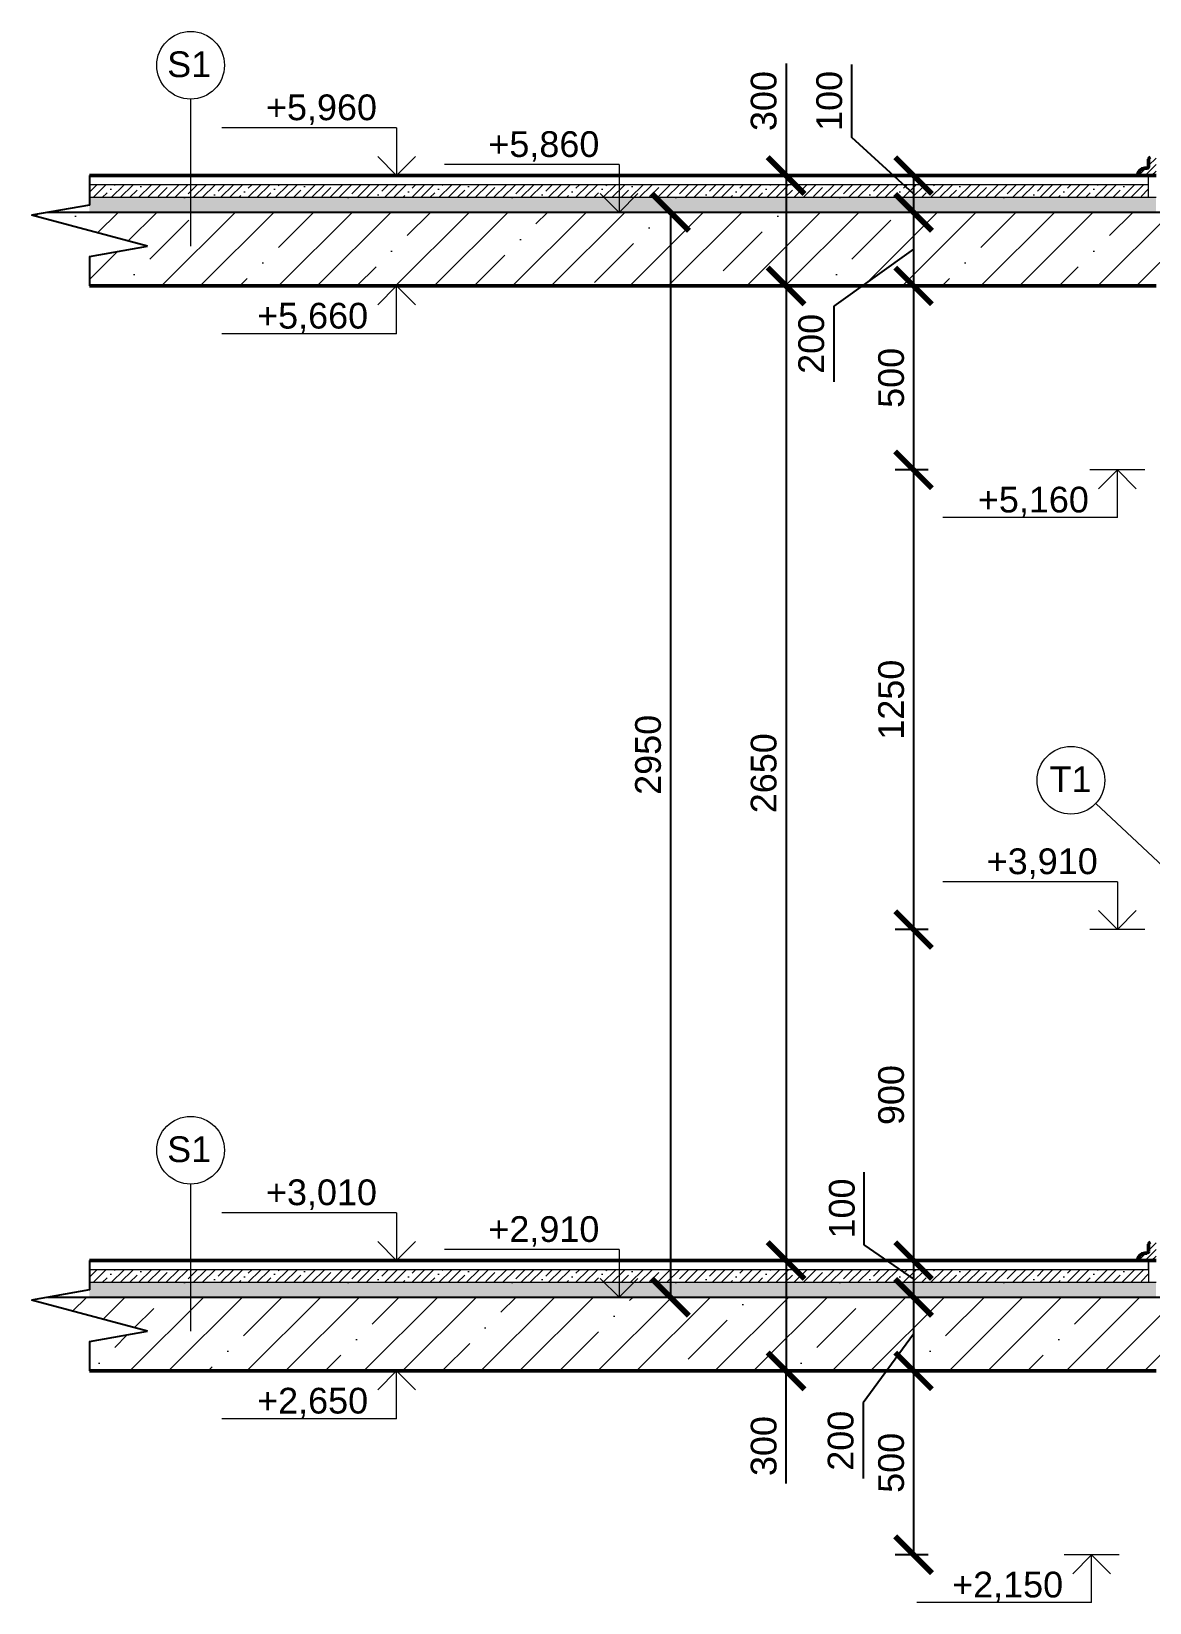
# Model space of a CAD drawing. Header units: millimetres. Extents: x 1927 to 17854, y -4617 to 6533.
# Drawn here: x 1927 to 4967, y -4190 to 82 of the extents above; entities that cross this region are included whole.
import ezdxf

# ---------------------------------------------------------------- set-up
doc = ezdxf.new("R2010")
doc.units = ezdxf.units.MM
doc.header["$LTSCALE"] = 200
for name, color, linetype, lineweight in [('00 kóty', 7, 'Continuous', 13), ('00 popis', 7, 'Continuous', 13), ('00 tenká plná', 7, 'Continuous', 13), ('00 zdivo', 7, 'Continuous', 50), ('00 šrafy', 7, 'Continuous', 13), ('01 tlustá plná', 7, 'Continuous', 25)]:
    doc.layers.add(name, color=color, linetype=linetype, lineweight=lineweight)
doc.styles.add('kota na stupne', font='arial.ttf', dxfattribs={"height": 70})
doc.dimstyles.new('moje koty osy', dxfattribs={"dimscale": 40, "dimtxt": 70, "dimasz": 2.5, "dimexe": 1.25, "dimexo": 0.0005, "dimtad": 1, "dimtxsty": 'kota na stupne', "dimblk": 'ARCHTICK', "dimcen": 2.5, "dimadec": 0, "dimazin": 0, "dimtfac": 1, "dimtmove": 0, "dimatfit": 3, "dimfxl": 1, "dimfxlon": 1, "dimarcsym": 0})
pattern_1 = [(45, (-6374.54, -5659.98), (-159.099, 159.099), [150, -60, 0, -60]), (45, (-6269.54, -5659.98), (-159.099, 159.099), []), (45, (-6164.54, -5659.98), (-159.099, 159.099), [])]

# ---------------------------------------------------------------- blocks, each defined once
blk = doc.blocks.new('VYSKOVA KOTA')
at = {"layer": '00 popis'}
for p, q in [((61882.7, 803.1), (61882.7, 624.5)), ((61882.7, 803.1), (62535.4, 803.1)), ((61882.7, 624.5), (61812, 695.2)), ((61882.7, 624.5), (61953.4, 695.2))]:
    blk.add_line(p, q, dxfattribs=at)
blk = doc.blocks.new('_ArchTick')
at = {"color": 0, "linetype": 'ByBlock', "const_width": 0.15}
blk.add_lwpolyline([(-0.5, -0.5), (0.5, 0.5)], dxfattribs=at)
blk = doc.blocks.new('*D54')
at = {"layer": '00 kóty', "color": 0, "lineweight": -2, "transparency": 16777216}
for p, q in [((4157.2, -205.9), (4157.2, -8)), ((4325.4, -359.9), (4157.2, -205.9)), ((4325.4, -309.9), (4275.4, -309.9)), ((4325.4, -309.9), (4325.4, -409.9)), ((4325.4, -409.9), (4275.4, -409.9))]:
    blk.add_line(p, q, dxfattribs=at)
at = {"layer": 'Defpoints', "color": 0, "transparency": 16777216}
for p in [(4325.4, -309.9), (4325.4, -409.9), (4325.4, -409.9)]:
    blk.add_point(p, dxfattribs=at)
at = {"layer": '00 kóty', "color": 0, "lineweight": -2, "transparency": 16777216, "xscale": 100, "yscale": 100, "zscale": 100}
for p, rotation in [((4325.4, -309.9), 90), ((4325.4, -409.9), 270)]:
    blk.add_blockref('_ArchTick', p, dxfattribs=dict(at, rotation=rotation))
at = {"layer": '00 kóty', "color": 0, "transparency": 16777216, "insert": (4096.5, -106.9), "char_height": 70, "attachment_point": 5, "rotation": 90, "style": 'kota na stupne'}
blk.add_mtext('100', dxfattribs=at)
blk = doc.blocks.new('*D55')
at = {"layer": '00 kóty', "color": 0, "lineweight": -2, "transparency": 16777216}
for p, q in [((4325.4, -409.9), (4275.4, -409.9)), ((4325.4, -409.9), (4325.4, -609.9)), ((4325.4, -509.9), (4108.3, -664.7)), ((4325.4, -609.9), (4275.4, -609.9)), ((4108.3, -664.7), (4108.3, -870.3))]:
    blk.add_line(p, q, dxfattribs=at)
at = {"layer": 'Defpoints', "color": 0, "transparency": 16777216}
for p in [(4325.4, -409.9), (4325.4, -609.9), (4325.4, -609.9)]:
    blk.add_point(p, dxfattribs=at)
at = {"layer": '00 kóty', "color": 0, "lineweight": -2, "transparency": 16777216, "xscale": 100, "yscale": 100, "zscale": 100}
for p, rotation in [((4325.4, -409.9), 90), ((4325.4, -609.9), 270)]:
    blk.add_blockref('_ArchTick', p, dxfattribs=dict(at, rotation=rotation))
at = {"layer": '00 kóty', "color": 0, "transparency": 16777216, "insert": (4047.6, -767.5), "char_height": 70, "attachment_point": 5, "rotation": 90, "style": 'kota na stupne'}
blk.add_mtext('200', dxfattribs=at)
blk = doc.blocks.new('*D56')
at = {"layer": '00 kóty', "color": 0, "lineweight": -2, "transparency": 16777216}
for p, q in [((4325.4, -609.9), (4275.4, -609.9)), ((4325.4, -609.9), (4325.4, -1109.9)), ((4365.4, -1109.9), (4275.4, -1109.9))]:
    blk.add_line(p, q, dxfattribs=at)
at = {"layer": 'Defpoints', "color": 0, "transparency": 16777216}
for p in [(4325.4, -609.9), (4325.4, -1109.9), (4826.4, -1109.9)]:
    blk.add_point(p, dxfattribs=at)
at = {"layer": '00 kóty', "color": 0, "lineweight": -2, "transparency": 16777216, "xscale": 100, "yscale": 100, "zscale": 100}
for p, rotation in [((4325.4, -609.9), 90), ((4325.4, -1109.9), 270)]:
    blk.add_blockref('_ArchTick', p, dxfattribs=dict(at, rotation=rotation))
at = {"layer": '00 kóty', "color": 0, "transparency": 16777216, "insert": (4264.7, -859.9), "char_height": 70, "attachment_point": 5, "rotation": 90, "style": 'kota na stupne'}
blk.add_mtext('500', dxfattribs=at)
blk = doc.blocks.new('*D57')
at = {"layer": '00 kóty', "color": 0, "lineweight": -2, "transparency": 16777216}
for p, q in [((4365.4, -1109.9), (4275.4, -1109.9)), ((4325.4, -1109.9), (4325.4, -2359.9)), ((4365.4, -2359.9), (4275.4, -2359.9))]:
    blk.add_line(p, q, dxfattribs=at)
at = {"layer": 'Defpoints', "color": 0, "transparency": 16777216}
for p in [(4826.4, -1109.9), (4325.4, -2359.9), (4826.4, -2359.9)]:
    blk.add_point(p, dxfattribs=at)
at = {"layer": '00 kóty', "color": 0, "lineweight": -2, "transparency": 16777216, "xscale": 100, "yscale": 100, "zscale": 100}
for p, rotation in [((4325.4, -1109.9), 90), ((4325.4, -2359.9), 270)]:
    blk.add_blockref('_ArchTick', p, dxfattribs=dict(at, rotation=rotation))
at = {"layer": '00 kóty', "color": 0, "transparency": 16777216, "insert": (4264.7, -1734.9), "char_height": 70, "attachment_point": 5, "rotation": 90, "style": 'kota na stupne'}
blk.add_mtext('1250', dxfattribs=at)
blk = doc.blocks.new('*D58')
at = {"layer": '00 kóty', "color": 0, "lineweight": -2, "transparency": 16777216}
for p, q in [((4365.4, -2359.9), (4275.4, -2359.9)), ((4325.4, -2359.9), (4325.4, -3259.9)), ((4365.4, -3259.9), (4275.4, -3259.9))]:
    blk.add_line(p, q, dxfattribs=at)
at = {"layer": 'Defpoints', "color": 0, "transparency": 16777216}
for p in [(4826.4, -2359.9), (4325.4, -3259.9), (4826.4, -3259.9)]:
    blk.add_point(p, dxfattribs=at)
at = {"layer": '00 kóty', "color": 0, "lineweight": -2, "transparency": 16777216, "xscale": 100, "yscale": 100, "zscale": 100}
for p, rotation in [((4325.4, -2359.9), 90), ((4325.4, -3259.9), 270)]:
    blk.add_blockref('_ArchTick', p, dxfattribs=dict(at, rotation=rotation))
at = {"layer": '00 kóty', "color": 0, "transparency": 16777216, "insert": (4264.7, -2809.9), "char_height": 70, "attachment_point": 5, "rotation": 90, "style": 'kota na stupne'}
blk.add_mtext('900', dxfattribs=at)
blk = doc.blocks.new('*D59')
at = {"layer": '00 kóty', "color": 0, "lineweight": -2, "transparency": 16777216}
for p, q in [((4191.4, -3217.3), (4191.4, -3019.4)), ((4325.4, -3309.9), (4191.4, -3217.3)), ((4365.4, -3259.9), (4275.4, -3259.9)), ((4325.4, -3259.9), (4325.4, -3359.9)), ((4365.4, -3359.9), (4275.4, -3359.9))]:
    blk.add_line(p, q, dxfattribs=at)
at = {"layer": 'Defpoints', "color": 0, "transparency": 16777216}
for p in [(4826.4, -3259.9), (4325.4, -3359.9), (4826.4, -3359.9)]:
    blk.add_point(p, dxfattribs=at)
at = {"layer": '00 kóty', "color": 0, "lineweight": -2, "transparency": 16777216, "xscale": 100, "yscale": 100, "zscale": 100}
for p, rotation in [((4325.4, -3259.9), 90), ((4325.4, -3359.9), 270)]:
    blk.add_blockref('_ArchTick', p, dxfattribs=dict(at, rotation=rotation))
at = {"layer": '00 kóty', "color": 0, "transparency": 16777216, "insert": (4130.7, -3118.3), "char_height": 70, "attachment_point": 5, "rotation": 90, "style": 'kota na stupne'}
blk.add_mtext('100', dxfattribs=at)
blk = doc.blocks.new('*D60')
at = {"layer": '00 kóty', "color": 0, "lineweight": -2, "transparency": 16777216}
for p, q in [((4365.4, -3359.9), (4275.4, -3359.9)), ((4325.4, -3359.9), (4325.4, -3559.9)), ((4325.4, -3459.9), (4188.2, -3647)), ((4365.4, -3559.9), (4275.4, -3559.9)), ((4188.2, -3647), (4188.2, -3852.6))]:
    blk.add_line(p, q, dxfattribs=at)
at = {"layer": 'Defpoints', "color": 0, "transparency": 16777216}
for p in [(4826.4, -3359.9), (4325.4, -3559.9), (4826.4, -3559.9)]:
    blk.add_point(p, dxfattribs=at)
at = {"layer": '00 kóty', "color": 0, "lineweight": -2, "transparency": 16777216, "xscale": 100, "yscale": 100, "zscale": 100}
for p, rotation in [((4325.4, -3359.9), 90), ((4325.4, -3559.9), 270)]:
    blk.add_blockref('_ArchTick', p, dxfattribs=dict(at, rotation=rotation))
at = {"layer": '00 kóty', "color": 0, "transparency": 16777216, "insert": (4127.5, -3749.8), "char_height": 70, "attachment_point": 5, "rotation": 90, "style": 'kota na stupne'}
blk.add_mtext('200', dxfattribs=at)
blk = doc.blocks.new('*D61')
at = {"layer": '00 kóty', "color": 0, "lineweight": -2, "transparency": 16777216}
for p, q in [((4365.4, -3559.9), (4275.4, -3559.9)), ((4325.4, -3559.9), (4325.4, -4059.9)), ((4365.4, -4059.9), (4275.4, -4059.9))]:
    blk.add_line(p, q, dxfattribs=at)
at = {"layer": 'Defpoints', "color": 0, "transparency": 16777216}
for p in [(4826.4, -3559.9), (4325.4, -4059.9), (4826.4, -4059.9)]:
    blk.add_point(p, dxfattribs=at)
at = {"layer": '00 kóty', "color": 0, "lineweight": -2, "transparency": 16777216, "xscale": 100, "yscale": 100, "zscale": 100}
for p, rotation in [((4325.4, -3559.9), 90), ((4325.4, -4059.9), 270)]:
    blk.add_blockref('_ArchTick', p, dxfattribs=dict(at, rotation=rotation))
at = {"layer": '00 kóty', "color": 0, "transparency": 16777216, "insert": (4264.7, -3809.9), "char_height": 70, "attachment_point": 5, "rotation": 90, "style": 'kota na stupne'}
blk.add_mtext('500', dxfattribs=at)
blk = doc.blocks.new('*D62')
at = {"layer": '00 kóty', "color": 0, "lineweight": -2, "transparency": 16777216}
for p, q in [((3978.9, -5), (3978.9, -309.9)), ((3978.9, -309.9), (3928.9, -309.9)), ((3978.9, -309.9), (3978.9, -609.9)), ((3978.9, -609.9), (3928.9, -609.9))]:
    blk.add_line(p, q, dxfattribs=at)
at = {"layer": 'Defpoints', "color": 0, "transparency": 16777216}
for p in [(3978.9, -309.9), (3978.9, -609.9), (3978.9, -609.9)]:
    blk.add_point(p, dxfattribs=at)
at = {"layer": '00 kóty', "color": 0, "lineweight": -2, "transparency": 16777216, "xscale": 100, "yscale": 100, "zscale": 100}
for p, rotation in [((3978.9, -309.9), 90), ((3978.9, -609.9), 270)]:
    blk.add_blockref('_ArchTick', p, dxfattribs=dict(at, rotation=rotation))
at = {"layer": '00 kóty', "color": 0, "transparency": 16777216, "insert": (3918.2, -107.2), "char_height": 70, "attachment_point": 5, "rotation": 90, "style": 'kota na stupne'}
blk.add_mtext('300', dxfattribs=at)
blk = doc.blocks.new('*D63')
at = {"layer": '00 kóty', "color": 0, "lineweight": -2, "transparency": 16777216}
for p, q in [((3978.9, -609.9), (3928.9, -609.9)), ((3978.9, -609.9), (3978.9, -3259.9)), ((4018.9, -3259.9), (3928.9, -3259.9))]:
    blk.add_line(p, q, dxfattribs=at)
at = {"layer": 'Defpoints', "color": 0, "transparency": 16777216}
for p in [(3978.9, -609.9), (3978.9, -3259.9), (4826.4, -3259.9)]:
    blk.add_point(p, dxfattribs=at)
at = {"layer": '00 kóty', "color": 0, "lineweight": -2, "transparency": 16777216, "xscale": 100, "yscale": 100, "zscale": 100}
for p, rotation in [((3978.9, -609.9), 90), ((3978.9, -3259.9), 270)]:
    blk.add_blockref('_ArchTick', p, dxfattribs=dict(at, rotation=rotation))
at = {"layer": '00 kóty', "color": 0, "transparency": 16777216, "insert": (3918.2, -1934.9), "char_height": 70, "attachment_point": 5, "rotation": 90, "style": 'kota na stupne'}
blk.add_mtext('2650', dxfattribs=at)
blk = doc.blocks.new('*D64')
at = {"layer": '00 kóty', "color": 0, "lineweight": -2, "transparency": 16777216}
for p, q in [((4018.9, -3259.9), (3928.9, -3259.9)), ((3978.9, -3259.9), (3978.9, -3559.9)), ((4018.9, -3559.9), (3928.9, -3559.9)), ((3978.9, -3866.4), (3978.9, -3559.9))]:
    blk.add_line(p, q, dxfattribs=at)
at = {"layer": 'Defpoints', "color": 0, "transparency": 16777216}
for p in [(4826.4, -3259.9), (3978.9, -3559.9), (4826.4, -3559.9)]:
    blk.add_point(p, dxfattribs=at)
at = {"layer": '00 kóty', "color": 0, "lineweight": -2, "transparency": 16777216, "xscale": 100, "yscale": 100, "zscale": 100}
for p, rotation in [((3978.9, -3259.9), 90), ((3978.9, -3559.9), 270)]:
    blk.add_blockref('_ArchTick', p, dxfattribs=dict(at, rotation=rotation))
at = {"layer": '00 kóty', "color": 0, "transparency": 16777216, "insert": (3918.2, -3764.2), "char_height": 70, "attachment_point": 5, "rotation": 90, "style": 'kota na stupne'}
blk.add_mtext('300', dxfattribs=at)
blk = doc.blocks.new('*D65')
at = {"layer": '00 kóty', "color": 0, "lineweight": -2, "transparency": 16777216}
for p, q in [((3664.6, -409.9), (3614.6, -409.9)), ((3664.6, -409.9), (3664.6, -3359.9)), ((3664.6, -3359.9), (3614.6, -3359.9))]:
    blk.add_line(p, q, dxfattribs=at)
at = {"layer": 'Defpoints', "color": 0, "transparency": 16777216}
for p in [(3664.6, -409.9), (3664.6, -3359.9), (3664.6, -3359.9)]:
    blk.add_point(p, dxfattribs=at)
at = {"layer": '00 kóty', "color": 0, "lineweight": -2, "transparency": 16777216, "xscale": 100, "yscale": 100, "zscale": 100}
for p, rotation in [((3664.6, -409.9), 90), ((3664.6, -3359.9), 270)]:
    blk.add_blockref('_ArchTick', p, dxfattribs=dict(at, rotation=rotation))
at = {"layer": '00 kóty', "color": 0, "transparency": 16777216, "insert": (3603.8, -1884.9), "char_height": 70, "attachment_point": 5, "rotation": 90, "style": 'kota na stupne'}
blk.add_mtext('2950', dxfattribs=at)

msp = doc.modelspace()

# ---------------------------------------------------------------- hatches: boundary and pattern name
at = {"layer": '00 šrafy'}
h = msp.add_hatch(dxfattribs=at)
h.set_pattern_fill('ANSI31', color=256, scale=4)
h.set_pattern_definition([(45, (-6274.541, -5719.976), (-8.980256, 8.980256), [])])
h.paths.add_polyline_path([(4964.554, -284.886), (4964.554, -264.886, -0.41421356), (4969.554, -259.886), (4984.554, -259.886), (4984.554, -309.886), (4934.554, -309.886, -0.41421356), (4954.554, -289.886), (4959.554, -289.886, 0.41421356)])
h = msp.add_hatch(dxfattribs=at)
h.set_pattern_fill('BETON_ZB', color=256, scale=7, pattern_type=2)
h.set_pattern_definition([(45, (-6274.54, -5719.976), (-37.1231, 37.1231), [35, -14, 0, -14]), (45, (-6250.04, -5719.976), (-37.1231, 37.1231), []), (45, (-6225.54, -5719.976), (-37.1231, 37.1231), [])])
h.paths.add_polyline_path([(4964.554, -334.886), (4964.554, -369.886), (2084.554, -369.886), (2084.554, -334.886)])
h = msp.add_hatch(dxfattribs=at)
h.set_pattern_fill('HONEY', color=256, scale=5)
h.set_pattern_definition([(0, (-6374.541, -5659.976), (23.8125, 13.748153), [15.875, -31.75]), (120, (-6374.541, -5659.976), (-23.8125, 13.748153), [15.875, -31.75]), (60, (-6374.541, -5659.976), (5e-08, 27.496307), [-31.75, 15.875])])
h.paths.add_polyline_path([(2084.554, -409.886), (2084.554, -369.886), (4984.554, -369.886), (4984.554, -409.886)])
h = msp.add_hatch(dxfattribs=at)
h.set_pattern_fill('BETON_ZB', color=256, scale=30, pattern_type=2)
h.set_pattern_definition(pattern_1)
h.paths.add_polyline_path([(4984.554, -609.886), (5384.554, -609.886), (5384.554, -409.886), (1971.128, -409.886), (1926.984, -417.669), (2242.123, -502.102), (2084.554, -529.886), (2084.554, -609.886)])
h = msp.add_hatch(dxfattribs=at)
h.set_pattern_fill('ANSI31', color=256, scale=4)
h.set_pattern_definition([(45, (-6274.541, -8669.976), (-8.980256, 8.980256), [])])
h.paths.add_polyline_path([(4964.554, -3234.886), (4964.554, -3214.886, -0.41421356), (4969.554, -3209.886), (4984.554, -3209.886), (4984.554, -3259.886), (4934.554, -3259.886, -0.41421356), (4954.554, -3239.886), (4959.554, -3239.886, 0.41421356)])
h = msp.add_hatch(dxfattribs=at)
h.set_pattern_fill('BETON_ZB', color=256, scale=7, pattern_type=2)
h.set_pattern_definition([(45, (-6274.54, -8669.976), (-37.1231, 37.1231), [35, -14, 0, -14]), (45, (-6250.04, -8669.976), (-37.1231, 37.1231), []), (45, (-6225.54, -8669.976), (-37.1231, 37.1231), [])])
h.paths.add_polyline_path([(4964.554, -3284.886), (4964.554, -3319.886), (2084.554, -3319.886), (2084.554, -3284.886)])
h = msp.add_hatch(dxfattribs=at)
h.set_pattern_fill('HONEY', color=256, scale=5)
h.set_pattern_definition([(0, (-6274.541, -8669.976), (23.8125, 13.748153), [15.875, -31.75]), (120, (-6274.541, -8669.976), (-23.8125, 13.748153), [15.875, -31.75]), (60, (-6274.541, -8669.976), (5e-08, 27.496307), [-31.75, 15.875])])
h.paths.add_polyline_path([(2084.554, -3359.886), (2084.554, -3319.886), (4984.554, -3319.886), (4984.554, -3359.886)])
h = msp.add_hatch(dxfattribs=at)
h.set_pattern_fill('BETON_ZB', color=256, scale=30, pattern_type=2)
h.set_pattern_definition(pattern_1)
h.paths.add_polyline_path([(1971.128, -3359.886), (1926.984, -3367.669), (2242.123, -3452.102), (2084.554, -3479.886), (2084.554, -3559.886), (4984.554, -3559.886), (5384.554, -3559.886), (5384.554, -3359.886)])

# ---------------------------------------------------------------- linework, layer by layer
at = {"layer": '00 popis'}
for p, q in [((2359.893, -101.941), (2359.893, -502.102)), ((4954.553, -1109.886), (4804.553, -1109.886)), ((5144.554, -2319.886), (4820.574, -2016.945)), ((4954.553, -2359.886), (4804.553, -2359.886)), ((2359.893, -3051.941), (2359.893, -3452.102)), ((4884.554, -4059.886), (4734.554, -4059.886))]:
    msp.add_line(p, q, dxfattribs=at)
for centre in [(2359.893, -9.93), (4753.368, -1954.103), (2359.893, -2959.93)]:
    msp.add_circle(centre, 92.011, dxfattribs=at)
at = {"layer": '00 tenká plná'}
for p, q in [((4964.554, -334.886), (2084.554, -334.886)), ((4964.554, -369.886), (4964.554, -309.886)), ((4984.554, -369.886), (2084.554, -369.886)), ((4964.554, -3284.886), (2084.554, -3284.886)), ((4964.554, -3284.886), (4964.554, -3259.886)), ((4964.554, -3259.886), (4964.554, -3319.886)), ((4984.554, -3319.886), (2084.554, -3319.886))]:
    msp.add_line(p, q, dxfattribs=at)
at = {"layer": '00 zdivo'}
for p, q in [((4959.554, -289.886), (4954.554, -289.886)), ((4964.554, -264.886), (4964.554, -284.886)), ((2084.554, -309.886), (4984.554, -309.886)), ((4984.554, -609.886), (2084.554, -609.886)), ((4959.554, -3239.886), (4954.554, -3239.886)), ((4964.554, -3214.886), (4964.554, -3234.886)), ((2084.554, -3259.886), (4984.554, -3259.886)), ((2084.554, -3259.886), (4984.554, -3259.886)), ((4984.554, -3559.886), (2084.554, -3559.886))]:
    msp.add_line(p, q, dxfattribs=at)
for centre, radius, start, end in [((4954.554, -309.886), 20, 90, 180), ((4959.554, -284.886), 5, 270, 0), ((4969.554, -264.886), 5, 90, 180), ((4954.554, -3259.886), 20, 90, 180), ((4959.554, -3234.886), 5, 270, 0), ((4969.554, -3214.886), 5, 90, 180)]:
    msp.add_arc(centre, radius, start, end, dxfattribs=at)
at = {"layer": '01 tlustá plná'}
for p, q in [((2084.554, -309.886), (2084.554, -389.886)), ((4934.554, -309.886), (4934.554, -309.886)), ((2084.554, -389.886), (1926.984, -417.669)), ((2242.123, -502.102), (1926.984, -417.669)), ((5384.554, -409.886), (1971.128, -409.886)), ((2084.554, -529.886), (2242.123, -502.102)), ((2084.554, -529.886), (2084.554, -609.886)), ((4964.554, -3214.886), (4964.554, -3234.886)), ((2084.554, -3259.886), (2084.554, -3339.886)), ((2084.554, -3339.886), (1926.984, -3367.669)), ((2242.123, -3452.102), (1926.984, -3367.669)), ((5384.554, -3359.886), (1971.128, -3359.886)), ((2084.554, -3479.886), (2242.123, -3452.102)), ((2084.554, -3479.886), (2084.554, -3559.886))]:
    msp.add_line(p, q, dxfattribs=at)

# ---------------------------------------------------------------- block references
at = {"layer": '00 popis', "xscale": -0.7276314062344615, "yscale": 0.7276314062344615, "zscale": 0.7276314062344615}
for p in [(47947.755, -764.266), (48552.361, -864.266), (49907.361, -2814.266), (47947.755, -3714.266), (48552.361, -3814.266)]:
    msp.add_blockref('VYSKOVA KOTA', p, dxfattribs=at)
at = {"layer": '00 popis', "xscale": 0.7276314062344615, "yscale": 0.7276314062344615, "zscale": 0.7276314062344615, "rotation": 180}
for p in [(47947.755, -155.505), (49907.361, -655.505), (47947.755, -3105.505), (49837.361, -3605.505)]:
    msp.add_blockref('VYSKOVA KOTA', p, dxfattribs=at)

# ---------------------------------------------------------------- texts
at = {"layer": '00 popis', "linetype": 'Continuous', "lineweight": 30, "style": 'kota na stupne'}
for s, p in [('+5,960', (2564.708, -159.297)), ('+5,860', (3169.314, -259.297)), ('+5,660', (2540.571, -725.854)), ('+5,160', (4500.176, -1225.854)), ('+3,910', (4524.313, -2209.297)), ('+3,010', (2564.708, -3109.297)), ('+2,910', (3169.314, -3209.297)), ('+2,650', (2540.571, -3675.854)), ('+2,150', (4430.177, -4175.854))]:
    msp.add_text(s, height=70, dxfattribs=at).set_placement(p)
at = {"layer": '00 popis', "char_height": 70, "attachment_point": 3, "style": 'kota na stupne'}
for s, insert in [('S1', (2415.674, 27.827)), ('T1', (4809.149, -1916.346)), ('S1', (2415.674, -2922.173))]:
    msp.add_mtext_dynamic_manual_height_columns(s, width=484.40729, gutter_width=350, heights=[0], dxfattribs=dict(at, insert=insert))

# ---------------------------------------------------------------- dimensions: what is measured, and where the dimension line sits
at = {"layer": '00 kóty'}
for base, p1, p2, picture, middle in [((3978.93, -609.886), (3978.93, -309.886), (3978.93, -609.886), '*D62', (4039.694, -107.214)), ((4325.424, -409.886), (4325.424, -309.886), (4325.424, -409.886), '*D54', (4157.24, -180.858)), ((4325.424, -609.886), (4325.424, -409.886), (4325.424, -609.886), '*D55', (4108.326, -689.651)), ((4325.424, -3359.886), (4826.434, -3259.886), (4826.434, -3359.886), '*D59', (4191.443, -3192.259)), ((3978.93, -3559.886), (4826.434, -3259.886), (4826.434, -3559.886), '*D64', (4039.694, -3764.215)), ((4325.424, -3559.886), (4826.434, -3359.886), (4826.434, -3559.886), '*D60', (4188.204, -3671.992))]:
    dim = msp.add_linear_dim(base=base, p1=p1, p2=p2, angle=270, dimstyle='moje koty osy', override={"dimtmove": 1}, dxfattribs=at)
    dim.commit()
    dim.dimension.update_dxf_attribs({"geometry": picture, "text_midpoint": middle, "dimtype": 160})
dim = msp.add_linear_dim(base=(3664.576, -3359.886), p1=(3664.576, -409.886), p2=(3664.576, -3359.886), angle=90, dimstyle='moje koty osy', dxfattribs=at)
dim.commit()
dim.dimension.update_dxf_attribs({"geometry": '*D65', "text_midpoint": (3603.836, -1884.886)})
for base, p1, p2, picture, middle in [((3978.93, -3259.886), (3978.93, -609.886), (4826.434, -3259.886), '*D63', (3918.19, -1934.886)), ((4325.424, -1109.886), (4325.424, -609.886), (4826.434, -1109.886), '*D56', (4264.684, -859.886)), ((4325.424, -2359.886), (4826.434, -1109.886), (4826.434, -2359.886), '*D57', (4264.684, -1734.886)), ((4325.424, -3259.886), (4826.434, -2359.886), (4826.434, -3259.886), '*D58', (4264.684, -2809.886)), ((4325.424, -4059.886), (4826.434, -3559.886), (4826.434, -4059.886), '*D61', (4264.684, -3809.886))]:
    dim = msp.add_linear_dim(base=base, p1=p1, p2=p2, angle=270, dimstyle='moje koty osy', override={"dimtmove": 1}, dxfattribs=at)
    dim.commit()
    dim.dimension.update_dxf_attribs({"geometry": picture, "text_midpoint": middle})

doc.saveas('drawing.dxf')
